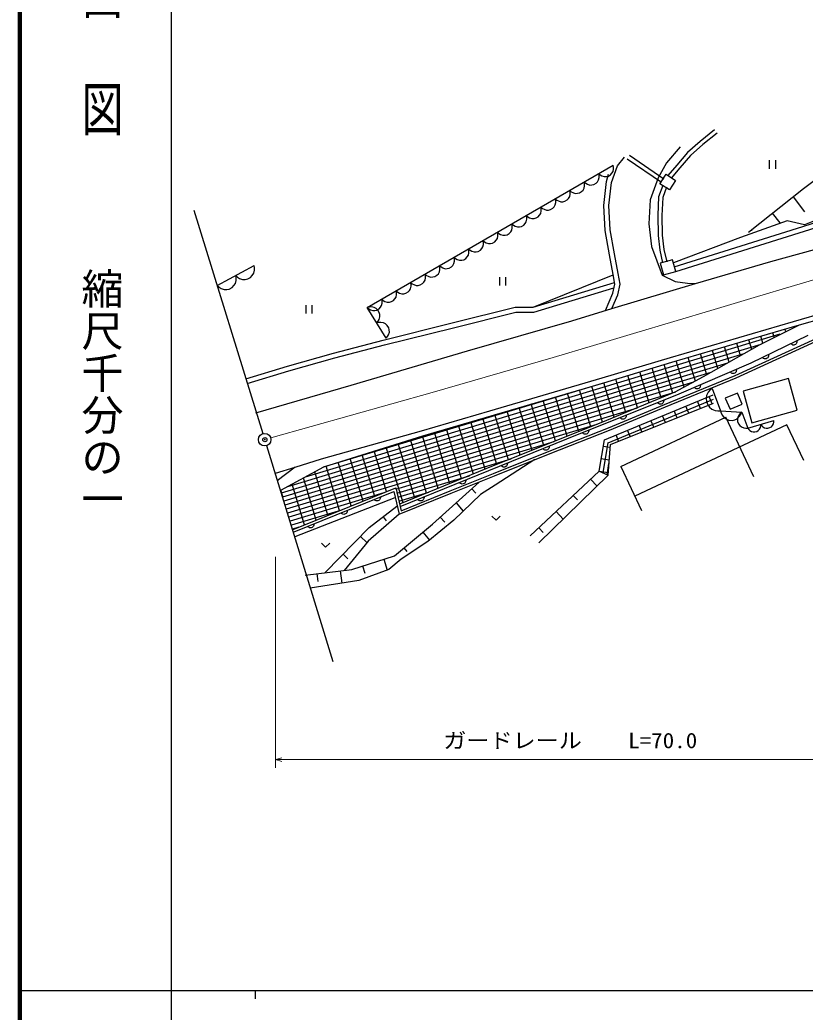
# Model space of a CAD drawing. Units: millimetres, scale not verified. Extents: x 40000 to 680000, y 20000 to 380000.
# Drawn here: x 40000 to 133479, y 202409 to 320506 of the extents above; entities that cross this region are included whole.
import ezdxf
from ezdxf.enums import TextEntityAlignment as Align

# ---------------------------------------------------------------- set-up
doc = ezdxf.new("R2010")
doc.units = ezdxf.units.MM
doc.header["$LTSCALE"] = 1000
doc.header["$PDMODE"] = 32
doc.header["$PDSIZE"] = 500
doc.linetypes.add('CHAIN', pattern=[18.5, 12, -1.5, 3.5, -1.5])
for name, color, linetype, lineweight in [('M-BGD', 7, 'Continuous', 25), ('M-BMK', 2, 'CHAIN', 13), ('M-BMK-OTRS', 5, 'Continuous', 25), ('M-BMK-SRVR', 3, 'Continuous', 25), ('M-STR-HTXT', 7, 'Continuous', 13), ('M-TTL', 2, 'Continuous', 140), ('M-TTL-BAND', 7, 'Continuous', 25)]:
    doc.layers.add(name, color=color, linetype=linetype, lineweight=lineweight)
doc.layers.add('M-OTRS', color=6, linetype='Continuous')
doc.styles.add('@ＭＳ ゴシック', font='')
doc.styles.add('ＭＳ ゴシック', font='')
doc.styles.get('@ＭＳ ゴシック').set_extended_font_data('@MS Gothic')
doc.styles.get('ＭＳ ゴシック').set_extended_font_data('MS Gothic')

msp = doc.modelspace()

# ---------------------------------------------------------------- hatches: boundary and pattern name
at = {"layer": 'M-BGD'}
h = msp.add_hatch(dxfattribs=at)
h.set_pattern_fill('USER', color=256, style=0, pattern_type=2)
h.set_pattern_definition([(16.7315, (109507, 277324), (-143.9435, 478.832), []), (106.7315, (109507, 277324), (-2873, -863.66), []), (106.7315, (111087, 277277), (-2873, -863.66), [])])
h.paths.add_polyline_path([(71052, 264516), (76183, 267318), (87956, 271010), (96112, 273397), (109507, 277324), (117609, 279760), (132243, 284033), (127989, 281780), (121332, 278010), (117947, 276176), (109355, 272644), (96358, 267413), (85195, 262850), (84739, 264801), (72536, 259870)])
h = msp.add_hatch(dxfattribs=at)
h.set_pattern_fill('USER', color=256, style=0, pattern_type=2)
h.set_pattern_definition([(22.3925, (109576, 270534), (-190.475, 462.298), []), (112.392, (109576, 270534), (-2773.8, -1142.85), []), (112.392, (111153, 270643), (-2773.8, -1142.85), [])])
h.paths.add_polyline_path([(109576, 270534), (122531, 275872), (122587, 274871), (110299, 269978)])
h = msp.add_hatch(dxfattribs=at)
h.set_pattern_fill('USER', color=256, style=0, pattern_type=2)
h.set_pattern_definition([(80.676, (108965, 266809), (-493.395, 81.005), []), (170.68, (108965, 266809), (-486, -2960.4), []), (170.68, (109701, 268208), (-486, -2960.4), [])])
h.paths.add_polyline_path([(108965, 266809), (109576, 270534), (110299, 269978), (110021, 266309)])

# ---------------------------------------------------------------- linework, layer by layer
for p, q in [((122689, 307400), (120963, 306035)), ((120963, 306035), (119456, 304701)), ((122999, 307008), (121284, 305651)), ((118597, 305411), (116979, 303476)), ((119456, 304701), (118185, 303226)), ((121284, 305651), (119813, 304349)), ((111145, 303143), (111959, 304160)), ((112280, 303984), (116368, 301171)), ((112564, 304396), (116651, 301583)), ((119813, 304349), (118567, 302903)), ((129202, 303791), (129202, 302791)), ((129969, 302791), (129969, 303791)), ((138414, 304314), (133284, 300398)), ((81354, 286273), (110629, 303203)), ((110433, 301142), (111145, 303143)), ((116979, 303476), (115996, 301700)), ((118185, 303226), (117149, 301970)), ((118567, 302903), (117535, 301652)), ((109526, 298413), (109844, 301277)), ((109844, 301277), (110060, 302159)), ((115996, 301700), (115045, 299099)), ((116199, 301006), (116946, 302125)), ((116946, 302125), (118065, 301379)), ((118065, 301379), (117319, 300260)), ((110128, 298394), (110433, 301142)), ((116521, 300777), (116035, 299459)), ((117319, 300260), (116199, 301006)), ((116990, 300604), (116530, 299358)), ((133284, 300398), (126719, 295185)), ((115045, 299099), (114886, 296244)), ((116035, 299459), (115925, 297246)), ((116530, 299358), (116425, 297239)), ((132036, 299433), (133408, 297658)), ((109666, 295444), (109526, 298413)), ((110263, 295511), (110128, 298394)), ((133205, 295929), (140896, 298321)), ((133384, 295357), (141072, 297747)), ((139642, 298594), (133399, 296106)), ((115925, 297246), (115972, 294855)), ((116425, 297239), (116471, 294888)), ((131326, 296605), (125797, 294609)), ((129540, 297503), (130445, 296334)), ((133399, 296106), (131326, 296605)), ((110182, 292553), (109666, 295444)), ((110772, 292662), (110263, 295511)), ((114886, 296244), (115203, 293548)), ((117903, 291122), (133205, 295929)), ((118082, 290550), (133384, 295357)), ((127045, 295574), (127153, 295434)), ((115972, 294855), (116176, 293081)), ((116471, 294888), (116670, 293164)), ((125797, 294609), (117795, 291579)), ((129398, 291759), (140232, 294754)), ((115203, 293548), (116472, 290123)), ((116176, 293081), (116506, 291590)), ((116670, 293164), (116994, 291698)), ((110624, 290210), (110182, 292553)), ((111213, 290321), (110772, 292662)), ((117692, 291949), (116233, 291542)), ((118082, 290550), (117692, 291949)), ((120412, 289146), (129398, 291759)), ((63508, 288883), (67881, 291281)), ((116233, 291542), (116624, 290143)), ((116624, 290143), (118082, 290550)), ((97101, 289894), (97101, 288894)), ((97869, 288894), (97869, 289894)), ((101091, 286304), (110636, 290141)), ((110839, 289041), (110624, 290210)), ((111451, 289032), (111213, 290321)), ((116472, 290123), (117994, 289361)), ((117994, 289361), (119485, 289171)), ((101091, 286304), (110798, 289261)), ((101180, 285704), (110697, 288603)), ((110483, 286151), (120412, 289146)), ((110605, 287960), (110839, 289041)), ((111179, 287777), (111451, 289032)), ((119485, 289171), (120412, 289146)), ((109731, 285920), (110605, 287960)), ((110483, 286151), (111179, 287777)), ((74033, 286559), (74033, 285559)), ((74801, 285559), (74801, 286559)), ((83612, 282605), (81354, 286273)), ((91467, 284430), (98960, 286304)), ((98960, 286304), (101091, 286304)), ((105703, 284685), (110483, 286151)), ((132076, 284609), (140003, 286916)), ((132243, 284033), (140169, 286339)), ((91612, 283848), (99034, 285704)), ((93276, 281116), (105703, 284685)), ((99034, 285704), (101180, 285704)), ((83252, 282390), (91467, 284430)), ((83400, 281809), (91612, 283848)), ((117438, 280335), (132076, 284609)), ((117609, 279760), (132243, 284033)), ((125138, 278161), (138417, 284274)), ((125257, 277885), (138543, 284001)), ((132761, 284184), (127989, 281780)), ((77334, 280844), (83252, 282390)), ((127064, 279674), (133823, 282968)), ((77491, 280265), (83400, 281809)), ((79447, 277037), (93276, 281116)), ((127989, 281780), (121332, 278010)), ((71859, 279297), (77334, 280844)), ((72029, 278721), (77491, 280265)), ((109336, 277899), (117438, 280335)), ((66895, 277781), (71859, 279297)), ((67070, 277207), (72029, 278721)), ((109507, 277324), (117609, 279760)), ((118498, 276006), (127064, 279674)), ((95943, 273973), (109336, 277899)), ((116722, 274733), (125138, 278161)), ((116836, 274456), (125257, 277885)), ((121332, 278010), (117947, 276176)), ((131483, 277818), (126090, 276317)), ((132533, 274045), (131483, 277818)), ((68103, 273723), (79447, 277037)), ((96112, 273397), (109507, 277324)), ((122420, 276650), (123421, 273981)), ((105110, 270632), (118498, 276006)), ((117947, 276176), (109355, 272644)), ((109576, 270534), (122531, 275872)), ((125422, 276094), (123977, 275483)), ((123977, 275483), (124534, 274166)), ((125980, 274777), (125422, 276094)), ((126090, 276317), (127140, 272543)), ((110088, 271966), (116722, 274733)), ((110201, 271688), (116836, 274456)), ((110299, 269978), (122587, 274871)), ((124534, 274166), (125980, 274777)), ((127140, 272543), (132533, 274045)), ((87791, 271587), (95943, 273973)), ((87956, 271010), (96112, 273397)), ((111532, 267340), (124047, 273213)), ((123421, 273981), (125923, 273815)), ((127384, 266104), (124047, 273213)), ((125923, 273815), (126646, 271924)), ((126646, 271924), (129759, 272814)), ((109355, 272644), (96358, 267413)), ((102999, 269164), (110088, 271966)), ((103110, 268885), (110201, 271688)), ((131316, 272313), (113190, 263806)), ((133315, 268055), (131316, 272313)), ((75922, 268262), (87791, 271587)), ((76183, 267318), (87956, 271010)), ((85255, 262590), (105110, 270632)), ((108965, 266809), (109576, 270534)), ((110021, 266309), (110299, 269978)), ((72762, 267252), (75922, 268262)), ((96401, 266503), (102999, 269164)), ((96512, 266225), (103110, 268885)), ((101317, 268163), (96596, 265117)), ((70417, 266552), (72762, 267252)), ((72762, 267252), (70629, 265640)), ((71052, 264516), (76183, 267318)), ((96358, 267413), (85195, 262850)), ((111532, 267340), (113982, 262120)), ((91230, 264446), (96401, 266503)), ((91342, 264168), (96512, 266225)), ((100736, 259080), (108965, 266809)), ((110021, 266309), (101792, 258246)), ((107936, 265843), (108707, 265022)), ((108965, 266809), (110021, 266309)), ((72536, 259870), (84739, 264801)), ((84739, 264801), (85377, 262069)), ((89113, 260470), (94676, 265494)), ((93790, 264694), (94277, 264155)), ((96596, 265117), (94846, 264030)), ((72648, 259592), (84526, 264391)), ((72770, 259017), (84695, 263671)), ((84526, 264391), (85165, 261659)), ((85165, 261659), (91342, 264168)), ((85377, 262069), (91230, 264446)), ((94846, 264030), (91648, 260953)), ((105879, 263911), (106366, 263392)), ((81596, 260089), (84891, 262636)), ((91919, 263005), (92785, 262047)), ((85165, 261659), (81460, 258459)), ((83243, 261363), (83623, 260872)), ((90049, 261315), (90571, 260737)), ((103821, 261979), (104674, 261070)), ((76357, 254721), (81596, 260089)), ((84587, 256729), (89113, 260470)), ((91648, 260953), (88570, 258418)), ((101764, 260046), (102301, 259475)), ((80560, 259028), (81319, 258288)), ((87982, 259535), (88769, 258582)), ((81460, 258459), (78587, 254988)), ((88570, 258418), (85372, 256306)), ((85719, 257664), (86081, 257226)), ((78489, 256905), (79048, 256359)), ((79518, 255099), (84587, 256729)), ((83320, 256321), (83736, 255029)), ((85372, 256306), (83924, 255099)), ((73967, 254435), (79518, 255099)), ((83924, 255099), (80363, 253772)), ((80786, 255507), (81057, 254661)), ((75354, 254601), (75468, 253652)), ((78130, 254933), (78308, 253450)), ((80363, 253772), (74570, 252866))]:
    msp.add_line(p, q, dxfattribs=at)
for points in [[(108907, 302207), (109086, 302046), (109286, 301938), (109564, 301846), (109813, 301852), (110052, 301905), (110319, 302059), (110484, 302240), (110614, 302453), (110672, 302740), (110674, 302965), (110629, 303203)], [(105463, 300215), (105642, 300055), (105842, 299946), (106120, 299854), (106369, 299860), (106608, 299913), (106875, 300067), (107040, 300249), (107170, 300462), (107228, 300748), (107230, 300973), (107185, 301211)], [(107185, 301211), (107364, 301050), (107564, 300942), (107842, 300850), (108091, 300856), (108330, 300909), (108597, 301063), (108762, 301245), (108892, 301457), (108950, 301744), (108952, 301969), (108907, 302207)], [(103741, 299219), (103920, 299059), (104120, 298951), (104398, 298858), (104647, 298864), (104886, 298917), (105153, 299071), (105318, 299253), (105448, 299466), (105506, 299752), (105508, 299977), (105463, 300215)], [(102019, 298224), (102198, 298063), (102398, 297955), (102675, 297862), (102925, 297869), (103164, 297921), (103431, 298075), (103596, 298257), (103726, 298470), (103784, 298756), (103786, 298982), (103741, 299219)], [(100297, 297228), (100476, 297067), (100676, 296959), (100953, 296867), (101203, 296873), (101442, 296925), (101709, 297080), (101874, 297261), (102004, 297474), (102062, 297761), (102064, 297986), (102019, 298224)], [(98575, 296232), (98754, 296071), (98954, 295963), (99231, 295871), (99481, 295877), (99720, 295929), (99987, 296084), (100152, 296265), (100282, 296478), (100340, 296765), (100342, 296990), (100297, 297228)], [(96852, 295236), (97032, 295075), (97232, 294967), (97509, 294875), (97759, 294881), (97998, 294933), (98265, 295088), (98430, 295269), (98560, 295482), (98618, 295769), (98620, 295994), (98575, 296232)], [(93408, 293244), (93588, 293084), (93788, 292975), (94065, 292883), (94315, 292889), (94554, 292942), (94821, 293096), (94986, 293278), (95116, 293491), (95174, 293777), (95176, 294002), (95130, 294240)], [(95130, 294240), (95310, 294079), (95510, 293971), (95787, 293879), (96037, 293885), (96276, 293938), (96543, 294092), (96708, 294274), (96838, 294486), (96896, 294773), (96898, 294998), (96852, 295236)], [(91686, 292248), (91866, 292088), (92066, 291980), (92343, 291887), (92593, 291893), (92832, 291946), (93099, 292100), (93264, 292282), (93394, 292495), (93452, 292781), (93454, 293006), (93408, 293244)], [(89964, 291253), (90144, 291092), (90344, 290984), (90621, 290891), (90871, 290898), (91110, 290950), (91377, 291104), (91542, 291286), (91672, 291499), (91730, 291785), (91732, 292011), (91686, 292248)], [(65694, 290082), (65914, 289876), (66162, 289735), (66507, 289611), (66820, 289612), (67122, 289671), (67461, 289856), (67673, 290079), (67841, 290342), (67923, 290700), (67931, 290982), (67881, 291281)], [(88242, 290257), (88421, 290096), (88622, 289988), (88899, 289895), (89149, 289902), (89388, 289954), (89655, 290109), (89820, 290290), (89950, 290503), (90008, 290789), (90010, 291015), (89964, 291253)], [(63508, 288883), (63727, 288677), (63976, 288535), (64321, 288412), (64633, 288412), (64935, 288471), (65274, 288657), (65486, 288880), (65655, 289143), (65736, 289501), (65745, 289783), (65694, 290082)], [(86520, 289261), (86699, 289100), (86900, 288992), (87177, 288900), (87427, 288906), (87666, 288958), (87933, 289113), (88098, 289294), (88228, 289507), (88286, 289794), (88288, 290019), (88242, 290257)], [(83076, 287269), (83255, 287108), (83456, 287000), (83733, 286908), (83982, 286914), (84222, 286967), (84489, 287121), (84654, 287302), (84784, 287515), (84842, 287802), (84844, 288027), (84798, 288265)], [(84798, 288265), (84977, 288104), (85178, 287996), (85455, 287904), (85704, 287910), (85944, 287962), (86211, 288117), (86376, 288298), (86506, 288511), (86564, 288798), (86566, 289023), (86520, 289261)], [(81354, 286273), (81533, 286112), (81734, 286004), (82011, 285912), (82260, 285918), (82500, 285971), (82767, 286125), (82932, 286307), (83062, 286520), (83120, 286806), (83122, 287031), (83076, 287269)], [(82483, 284439), (82652, 284638), (82763, 284858), (82854, 285161), (82840, 285430), (82776, 285688), (82601, 285972), (82400, 286146), (82166, 286280), (81854, 286334), (81610, 286330), (81354, 286273)], [(83612, 282605), (83780, 282804), (83891, 283024), (83983, 283327), (83969, 283596), (83905, 283854), (83730, 284138), (83529, 284311), (83295, 284445), (82983, 284500), (82739, 284496), (82483, 284439)], [(132493, 282320), (132504, 282223), (132495, 282132), (132465, 282020), (132407, 281938), (132335, 281872), (132224, 281817), (132127, 281801), (132027, 281806), (131918, 281851), (131841, 281900), (131774, 281969)], [(129113, 280673), (129125, 280576), (129116, 280485), (129086, 280373), (129028, 280291), (128956, 280224), (128844, 280170), (128748, 280154), (128648, 280159), (128539, 280204), (128462, 280253), (128394, 280322)], [(125290, 278914), (125297, 278817), (125284, 278727), (125249, 278616), (125187, 278537), (125111, 278474), (124997, 278426), (124900, 278414), (124800, 278424), (124694, 278474), (124619, 278527), (124555, 278600)], [(121007, 277080), (121014, 276983), (121001, 276893), (120966, 276782), (120904, 276703), (120828, 276640), (120714, 276592), (120617, 276580), (120517, 276590), (120411, 276640), (120336, 276693), (120272, 276766)], [(122420, 276650), (122151, 276435), (121950, 276177), (121754, 275807), (121704, 275454), (121722, 275102), (121877, 274689), (122095, 274413), (122365, 274179), (122756, 274029), (123074, 273973), (123421, 273981)], [(116638, 275259), (116643, 275162), (116627, 275072), (116589, 274962), (116526, 274885), (116449, 274824), (116334, 274777), (116236, 274768), (116136, 274780), (116031, 274833), (115958, 274887), (115896, 274961)], [(112175, 273468), (112180, 273371), (112164, 273281), (112126, 273171), (112063, 273093), (111986, 273032), (111871, 272986), (111773, 272977), (111674, 272989), (111568, 273042), (111495, 273096), (111433, 273170)], [(123421, 273981), (123495, 273687), (123629, 273434), (123855, 273142), (124120, 272974), (124408, 272860), (124796, 272834), (125096, 272909), (125381, 273040), (125643, 273299), (125804, 273534), (125923, 273815)], [(125923, 273815), (125733, 273661), (125592, 273477), (125454, 273213), (125420, 272962), (125434, 272712), (125546, 272419), (125702, 272224), (125895, 272060), (126174, 271955), (126399, 271917), (126646, 271924)], [(128203, 272369), (128312, 272207), (128449, 272082), (128650, 271954), (128847, 271909), (129047, 271903), (129288, 271972), (129455, 272083), (129599, 272225), (129702, 272440), (129748, 272617), (129759, 272814)], [(107712, 271677), (107717, 271580), (107701, 271489), (107664, 271380), (107600, 271302), (107523, 271241), (107408, 271195), (107310, 271186), (107211, 271198), (107105, 271250), (107032, 271305), (106970, 271379)], [(126646, 271924), (126755, 271762), (126892, 271637), (127093, 271509), (127291, 271464), (127490, 271458), (127732, 271527), (127898, 271638), (128042, 271780), (128145, 271995), (128191, 272172), (128203, 272369)], [(102998, 269777), (103003, 269680), (102988, 269590), (102951, 269480), (102887, 269402), (102811, 269341), (102696, 269294), (102598, 269285), (102498, 269296), (102393, 269349), (102319, 269403), (102257, 269477)], [(98035, 267767), (98040, 267670), (98025, 267579), (97987, 267469), (97924, 267392), (97847, 267330), (97732, 267284), (97634, 267275), (97535, 267286), (97430, 267338), (97356, 267393), (97293, 267467)], [(93071, 265756), (93076, 265659), (93061, 265569), (93024, 265459), (92960, 265381), (92883, 265320), (92769, 265273), (92671, 265264), (92571, 265275), (92466, 265328), (92392, 265382), (92330, 265456)], [(82917, 263741), (82922, 263644), (82907, 263554), (82869, 263444), (82806, 263366), (82729, 263305), (82614, 263259), (82516, 263249), (82417, 263261), (82312, 263313), (82238, 263368), (82176, 263442)], [(88108, 263746), (88113, 263649), (88097, 263558), (88060, 263448), (87996, 263371), (87920, 263309), (87805, 263263), (87707, 263254), (87608, 263265), (87502, 263317), (87429, 263372), (87366, 263446)], [(78958, 262141), (78963, 262044), (78948, 261954), (78910, 261844), (78846, 261766), (78770, 261705), (78655, 261659), (78557, 261649), (78458, 261661), (78352, 261713), (78279, 261768), (78216, 261842)], [(96189, 261422), (96689, 260950), (97189, 261422)], [(74999, 260542), (75004, 260444), (74988, 260354), (74951, 260244), (74887, 260167), (74810, 260105), (74696, 260059), (74598, 260050), (74498, 260061), (74393, 260114), (74319, 260168), (74257, 260242)], [(75900, 258226), (76400, 257753), (76900, 258226)]]:
    msp.add_lwpolyline(points, dxfattribs=at)
at = {"layer": 'M-BMK'}
msp.add_lwpolyline([(69863, 270748), (74668, 272094), (79481, 273445), (84284, 274799), (89093, 276163), (93891, 277534), (98694, 278921), (103483, 280321), (108278, 281737), (113061, 283161), (117851, 284593), (122631, 286025), (127421, 287457), (132204, 288881), (136998, 290298), (141786, 291704), (146584, 293107), (151375, 294503), (156176, 295897), (160258, 297080), (164350, 298265)], dxfattribs=at)
at = {"layer": 'M-BMK-OTRS'}
for p, q in [((60723, 297866), (68920, 271262)), ((69361, 269829), (77276, 244139))]:
    msp.add_line(p, q, dxfattribs=at)
at = {"layer": 'M-BMK-SRVR'}
msp.add_circle((69141, 270546), 746, dxfattribs=at)
at = {"layer": 'M-OTRS'}
msp.add_point((69165, 270547), dxfattribs=at)
at = {"layer": 'M-STR-HTXT'}
for p, q in [((70417, 256613), (70417, 231472)), ((70417, 232472), (138543, 232472))]:
    msp.add_line(p, q, dxfattribs=at)
msp.add_lwpolyline([(71167, 232256), (70417, 232472), (71167, 232686)], dxfattribs=at)
at = {"layer": 'M-TTL'}
msp.add_line((40000, 380000), (40000, 20000), dxfattribs=at)
at = {"layer": 'M-TTL-BAND'}
for p, q in [((58000, 370000), (58000, 20000)), ((40000, 205000), (579000, 205000)), ((68000, 205000), (68000, 204000))]:
    msp.add_line(p, q, dxfattribs=at)

# ---------------------------------------------------------------- texts
at = {"layer": 'M-STR-HTXT', "style": 'ＭＳ ゴシック', "width": 1.1}
msp.add_text('ガードレール\u3000\u3000L=70.0', height=1833, dxfattribs=at).set_placement((90403, 233272), align=Align.BOTTOM_LEFT)
at = {"layer": 'M-TTL-BAND', "style": '@ＭＳ ゴシック', "width": 1.4}
msp.add_text('平  面  図', height=3666, rotation=270, dxfattribs=at).set_placement((49777, 306475), align=Align.MIDDLE_RIGHT)
at = {"layer": 'M-TTL-BAND', "style": '@ＭＳ ゴシック'}
msp.add_text('縮尺千分の一', height=3666, rotation=270, dxfattribs=at).set_placement((49777, 261030), align=Align.MIDDLE_RIGHT)

doc.saveas('drawing.dxf')
